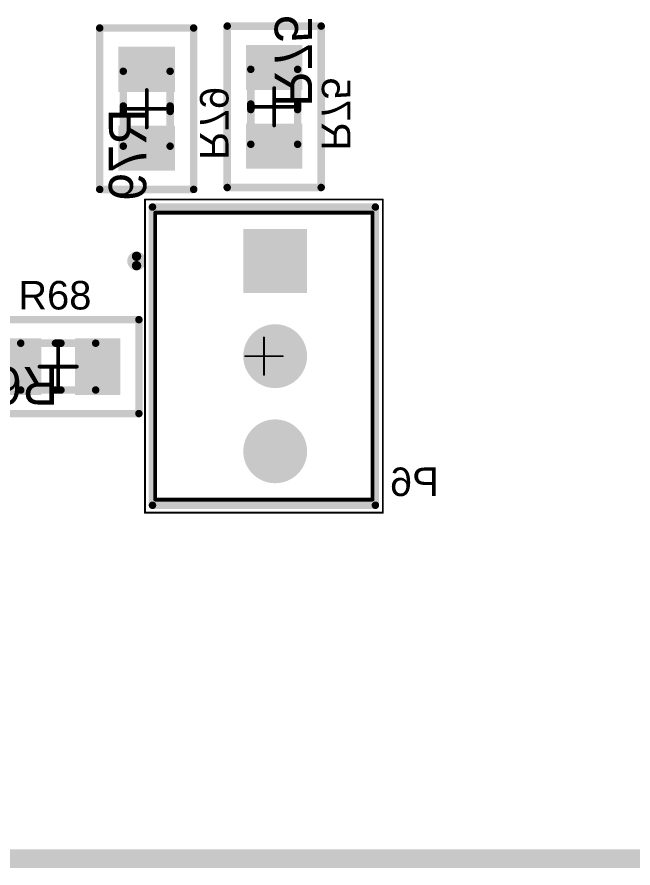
# Model space of a CAD drawing. Header units: millimetres. Extents: x 54 to 247, y 53 to 195.
# Drawn here: x 175.41 to 191.85, y 52.81 to 75.52 of the extents above; entities that cross this region are included whole.
import ezdxf

# ---------------------------------------------------------------- set-up
doc = ezdxf.new("R2010")
doc.units = ezdxf.units.MM
for name, color, linetype in [('BottomOverlay', 54, 'Continuous'), ('BottomPaste', 16, 'Continuous'), ('BottomSolder', 6, 'Continuous'), ('Mechanical1', 6, 'Continuous'), ('Mechanical10', 56, 'Continuous'), ('Mechanical12', 56, 'Continuous'), ('Mechanical13', 56, 'Continuous'), ('Mechanical15', 56, 'Continuous'), ('MultiLayer', 9, 'Continuous'), ('PadHoleLayer', 156, 'Continuous'), ('TopOverlay', 2, 'Continuous'), ('TopPaste', 8, 'Continuous'), ('TopSolder', 216, 'Continuous')]:
    doc.layers.add(name, color=color, linetype=linetype)
doc.styles.add('Arial', font='arial.ttf', dxfattribs={"height": 0.2})

# ---------------------------------------------------------------- blocks, each defined once
blk = doc.blocks.new('V______CRCW0805__3_IPC_A_B_53')
at = {"layer": 'BottomPaste'}
for points in [[(-1.654, 0.754), (-0.448, 0.754), (-0.448, -0.754), (-1.654, -0.754)], [(0.448, 0.754), (1.654, 0.754), (1.654, -0.754), (0.448, -0.754)]]:
    blk.add_hatch(color=16, dxfattribs=at).paths.add_polyline_path(points)
at = {"layer": 'BottomSolder'}
for points in [[(-1.654, 0.754), (-0.448, 0.754), (-0.448, -0.754), (-1.654, -0.754)], [(0.448, 0.754), (1.654, 0.754), (1.654, -0.754), (0.448, -0.754)]]:
    blk.add_hatch(color=6, dxfattribs=at).paths.add_polyline_path(points)
at = {"layer": 'BottomOverlay', "const_width": 0.2}
for points in [[(0.073, 0.625), (-0.073, 0.625)], [(0.073, -0.625), (-0.073, -0.625)]]:
    blk.add_lwpolyline(points, dxfattribs=at)
at = {"layer": 'BottomOverlay', "const_width": 0.1}
for points in [[(-0.123, 0.625, 1), (-0.023, 0.625, 1)], [(0.023, 0.625, 1), (0.123, 0.625, 1)], [(-0.123, -0.625, 1), (-0.023, -0.625, 1)], [(0.023, -0.625, 1), (0.123, -0.625, 1)]]:
    blk.add_lwpolyline(points, format="xyb", close=True, dxfattribs=at)
at = {"layer": 'Mechanical10', "const_width": 0.2}
for points in [[(-2.154, -1.254), (-2.154, 1.254)], [(2.154, 1.254), (-2.154, 1.254)], [(2.154, -1.254), (2.154, 1.254)], [(2.154, -1.254), (-2.154, -1.254)]]:
    blk.add_lwpolyline(points, dxfattribs=at)
at = {"layer": 'Mechanical10', "const_width": 0.1}
for points in [[(-2.204, 1.254, 1), (-2.104, 1.254, 1)], [(-2.204, 1.254, 1), (-2.104, 1.254, 1)], [(2.104, 1.254, 1), (2.204, 1.254, 1)], [(2.104, 1.254, 1), (2.204, 1.254, 1)], [(-2.204, -1.254, 1), (-2.104, -1.254, 1)], [(-2.204, -1.254, 1), (-2.104, -1.254, 1)], [(2.104, -1.254, 1), (2.204, -1.254, 1)], [(2.104, -1.254, 1), (2.204, -1.254, 1)]]:
    blk.add_lwpolyline(points, format="xyb", close=True, dxfattribs=at)
at = {"layer": 'Mechanical12', "const_width": 0.2}
for points in [[(-1, -0.625), (-1, 0.625)], [(1, 0.625), (-1, 0.625)], [(1, -0.625), (1, 0.625)], [(1, -0.625), (-1, -0.625)]]:
    blk.add_lwpolyline(points, dxfattribs=at)
at = {"layer": 'Mechanical12', "const_width": 0.1}
for points in [[(-1.05, 0.625, 1), (-0.95, 0.625, 1)], [(-1.05, 0.625, 1), (-0.95, 0.625, 1)], [(0.95, 0.625, 1), (1.05, 0.625, 1)], [(0.95, 0.625, 1), (1.05, 0.625, 1)], [(-1.05, -0.625, 1), (-0.95, -0.625, 1)], [(-1.05, -0.625, 1), (-0.95, -0.625, 1)], [(0.95, -0.625, 1), (1.05, -0.625, 1)], [(0.95, -0.625, 1), (1.05, -0.625, 1)]]:
    blk.add_lwpolyline(points, format="xyb", close=True, dxfattribs=at)
at = {"layer": 'Mechanical15'}
for points, const_width in [([(-2.154, -1.254), (-2.154, 1.254)], 0.2), ([(2.154, 1.254), (-2.154, 1.254)], 0.2), ([(2.154, -1.254), (2.154, 1.254)], 0.2), ([(0, -0.5), (0, 0.5)], 0.1), ([(0.5, 0), (-0.5, 0)], 0.1), ([(2.154, -1.254), (-2.154, -1.254)], 0.2)]:
    blk.add_lwpolyline(points, dxfattribs=dict(at, const_width=const_width))
for points, const_width in [([(-2.204, 1.254, 1), (-2.104, 1.254, 1)], 0.1), ([(-2.204, 1.254, 1), (-2.104, 1.254, 1)], 0.1), ([(2.104, 1.254, 1), (2.204, 1.254, 1)], 0.1), ([(2.104, 1.254, 1), (2.204, 1.254, 1)], 0.1), ([(-0.025, 0.5, 1), (0.025, 0.5, 1)], 0.05), ([(-0.525, 0, 1), (-0.475, 0, 1)], 0.05), ([(0.475, 0, 1), (0.525, 0, 1)], 0.05), ([(-0.025, -0.5, 1), (0.025, -0.5, 1)], 0.05), ([(-2.204, -1.254, 1), (-2.104, -1.254, 1)], 0.1), ([(-2.204, -1.254, 1), (-2.104, -1.254, 1)], 0.1), ([(2.104, -1.254, 1), (2.204, -1.254, 1)], 0.1), ([(2.104, -1.254, 1), (2.204, -1.254, 1)], 0.1)]:
    blk.add_lwpolyline(points, format="xyb", close=True, dxfattribs=dict(at, const_width=const_width))
at = {"layer": 'Mechanical10', "text_generation_flag": 2}
blk.add_text('R79', height=1, rotation=-180, dxfattribs=at).set_placement((0, -0.011))
blk = doc.blocks.new('V______CRCW0805__3_IPC_A_B_55')
at = {"layer": 'BottomPaste'}
for points in [[(-1.654, 0.754), (-0.448, 0.754), (-0.448, -0.754), (-1.654, -0.754)], [(0.448, 0.754), (1.654, 0.754), (1.654, -0.754), (0.448, -0.754)]]:
    blk.add_hatch(color=16, dxfattribs=at).paths.add_polyline_path(points)
at = {"layer": 'BottomSolder'}
for points in [[(-1.654, 0.754), (-0.448, 0.754), (-0.448, -0.754), (-1.654, -0.754)], [(0.448, 0.754), (1.654, 0.754), (1.654, -0.754), (0.448, -0.754)]]:
    blk.add_hatch(color=6, dxfattribs=at).paths.add_polyline_path(points)
at = {"layer": 'BottomOverlay', "const_width": 0.2}
for points in [[(-0.073, 0.625), (0.073, 0.625)], [(-0.073, -0.625), (0.073, -0.625)]]:
    blk.add_lwpolyline(points, dxfattribs=at)
at = {"layer": 'BottomOverlay', "const_width": 0.1}
for points in [[(-0.123, 0.625, 1), (-0.023, 0.625, 1)], [(0.023, 0.625, 1), (0.123, 0.625, 1)], [(-0.123, -0.625, 1), (-0.023, -0.625, 1)], [(0.023, -0.625, 1), (0.123, -0.625, 1)]]:
    blk.add_lwpolyline(points, format="xyb", close=True, dxfattribs=at)
at = {"layer": 'Mechanical10', "const_width": 0.2}
for points in [[(-2.154, 1.254), (2.154, 1.254)], [(-2.154, 1.254), (-2.154, -1.254)], [(2.154, 1.254), (2.154, -1.254)], [(-2.154, -1.254), (2.154, -1.254)]]:
    blk.add_lwpolyline(points, dxfattribs=at)
at = {"layer": 'Mechanical10', "const_width": 0.1}
for points in [[(-2.204, 1.254, 1), (-2.104, 1.254, 1)], [(-2.204, 1.254, 1), (-2.104, 1.254, 1)], [(2.104, 1.254, 1), (2.204, 1.254, 1)], [(2.104, 1.254, 1), (2.204, 1.254, 1)], [(-2.204, -1.254, 1), (-2.104, -1.254, 1)], [(-2.204, -1.254, 1), (-2.104, -1.254, 1)], [(2.104, -1.254, 1), (2.204, -1.254, 1)], [(2.104, -1.254, 1), (2.204, -1.254, 1)]]:
    blk.add_lwpolyline(points, format="xyb", close=True, dxfattribs=at)
at = {"layer": 'Mechanical12', "const_width": 0.2}
for points in [[(-1, 0.625), (1, 0.625)], [(-1, 0.625), (-1, -0.625)], [(1, 0.625), (1, -0.625)], [(-1, -0.625), (1, -0.625)]]:
    blk.add_lwpolyline(points, dxfattribs=at)
at = {"layer": 'Mechanical12', "const_width": 0.1}
for points in [[(-1.05, 0.625, 1), (-0.95, 0.625, 1)], [(-1.05, 0.625, 1), (-0.95, 0.625, 1)], [(0.95, 0.625, 1), (1.05, 0.625, 1)], [(0.95, 0.625, 1), (1.05, 0.625, 1)], [(-1.05, -0.625, 1), (-0.95, -0.625, 1)], [(-1.05, -0.625, 1), (-0.95, -0.625, 1)], [(0.95, -0.625, 1), (1.05, -0.625, 1)], [(0.95, -0.625, 1), (1.05, -0.625, 1)]]:
    blk.add_lwpolyline(points, format="xyb", close=True, dxfattribs=at)
at = {"layer": 'Mechanical15'}
for points, const_width in [([(-2.154, 1.254), (2.154, 1.254)], 0.2), ([(-2.154, 1.254), (-2.154, -1.254)], 0.2), ([(2.154, 1.254), (2.154, -1.254)], 0.2), ([(0, 0.5), (0, -0.5)], 0.1), ([(-0.5, 0), (0.5, 0)], 0.1), ([(-2.154, -1.254), (2.154, -1.254)], 0.2)]:
    blk.add_lwpolyline(points, dxfattribs=dict(at, const_width=const_width))
for points, const_width in [([(-2.204, 1.254, 1), (-2.104, 1.254, 1)], 0.1), ([(-2.204, 1.254, 1), (-2.104, 1.254, 1)], 0.1), ([(2.104, 1.254, 1), (2.204, 1.254, 1)], 0.1), ([(2.104, 1.254, 1), (2.204, 1.254, 1)], 0.1), ([(-0.025, 0.5, 1), (0.025, 0.5, 1)], 0.05), ([(-0.525, 0, 1), (-0.475, 0, 1)], 0.05), ([(0.475, 0, 1), (0.525, 0, 1)], 0.05), ([(-0.025, -0.5, 1), (0.025, -0.5, 1)], 0.05), ([(-2.204, -1.254, 1), (-2.104, -1.254, 1)], 0.1), ([(-2.204, -1.254, 1), (-2.104, -1.254, 1)], 0.1), ([(2.104, -1.254, 1), (2.204, -1.254, 1)], 0.1), ([(2.104, -1.254, 1), (2.204, -1.254, 1)], 0.1)]:
    blk.add_lwpolyline(points, format="xyb", close=True, dxfattribs=dict(at, const_width=const_width))
at = {"layer": 'Mechanical10', "text_generation_flag": 2}
blk.add_text('R75', height=1, rotation=180, dxfattribs=at).set_placement((0, -0.011))
blk = doc.blocks.new('V______CRCW0805__3_IPC_A_60')
at = {"layer": 'TopPaste'}
for points in [[(-1.654, 0.754), (-0.448, 0.754), (-0.448, -0.754), (-1.654, -0.754)], [(0.448, 0.754), (1.654, 0.754), (1.654, -0.754), (0.448, -0.754)]]:
    blk.add_hatch(color=8, dxfattribs=at).paths.add_polyline_path(points)
at = {"layer": 'TopSolder'}
for points in [[(-1.654, 0.754), (-0.448, 0.754), (-0.448, -0.754), (-1.654, -0.754)], [(0.448, 0.754), (1.654, 0.754), (1.654, -0.754), (0.448, -0.754)]]:
    blk.add_hatch(color=216, dxfattribs=at).paths.add_polyline_path(points)
at = {"layer": 'Mechanical10', "const_width": 0.2}
for points in [[(2.154, 1.254), (-2.154, 1.254)], [(-2.154, 1.254), (-2.154, -1.254)], [(2.154, 1.254), (2.154, -1.254)], [(2.154, -1.254), (-2.154, -1.254)]]:
    blk.add_lwpolyline(points, dxfattribs=at)
at = {"layer": 'Mechanical10', "const_width": 0.1}
for points in [[(-2.204, 1.254, 1), (-2.104, 1.254, 1)], [(-2.204, 1.254, 1), (-2.104, 1.254, 1)], [(2.104, 1.254, 1), (2.204, 1.254, 1)], [(2.104, 1.254, 1), (2.204, 1.254, 1)], [(-2.204, -1.254, 1), (-2.104, -1.254, 1)], [(-2.204, -1.254, 1), (-2.104, -1.254, 1)], [(2.104, -1.254, 1), (2.204, -1.254, 1)], [(2.104, -1.254, 1), (2.204, -1.254, 1)]]:
    blk.add_lwpolyline(points, format="xyb", close=True, dxfattribs=at)
at = {"layer": 'Mechanical12', "const_width": 0.2}
for points in [[(1, 0.625), (-1, 0.625)], [(-1, 0.625), (-1, -0.625)], [(1, 0.625), (1, -0.625)], [(1, -0.625), (-1, -0.625)]]:
    blk.add_lwpolyline(points, dxfattribs=at)
at = {"layer": 'Mechanical12', "const_width": 0.1}
for points in [[(-1.05, 0.625, 1), (-0.95, 0.625, 1)], [(-1.05, 0.625, 1), (-0.95, 0.625, 1)], [(0.95, 0.625, 1), (1.05, 0.625, 1)], [(0.95, 0.625, 1), (1.05, 0.625, 1)], [(-1.05, -0.625, 1), (-0.95, -0.625, 1)], [(-1.05, -0.625, 1), (-0.95, -0.625, 1)], [(0.95, -0.625, 1), (1.05, -0.625, 1)], [(0.95, -0.625, 1), (1.05, -0.625, 1)]]:
    blk.add_lwpolyline(points, format="xyb", close=True, dxfattribs=at)
at = {"layer": 'Mechanical15'}
for points, const_width in [([(2.154, 1.254), (-2.154, 1.254)], 0.2), ([(-2.154, 1.254), (-2.154, -1.254)], 0.2), ([(2.154, 1.254), (2.154, -1.254)], 0.2), ([(0, 0.5), (0, -0.5)], 0.1), ([(0.5, 0), (-0.5, 0)], 0.1), ([(2.154, -1.254), (-2.154, -1.254)], 0.2)]:
    blk.add_lwpolyline(points, dxfattribs=dict(at, const_width=const_width))
for points, const_width in [([(-2.204, 1.254, 1), (-2.104, 1.254, 1)], 0.1), ([(-2.204, 1.254, 1), (-2.104, 1.254, 1)], 0.1), ([(2.104, 1.254, 1), (2.204, 1.254, 1)], 0.1), ([(2.104, 1.254, 1), (2.204, 1.254, 1)], 0.1), ([(-0.025, 0.5, 1), (0.025, 0.5, 1)], 0.05), ([(-0.525, 0, 1), (-0.475, 0, 1)], 0.05), ([(0.475, 0, 1), (0.525, 0, 1)], 0.05), ([(-0.025, -0.5, 1), (0.025, -0.5, 1)], 0.05), ([(-2.204, -1.254, 1), (-2.104, -1.254, 1)], 0.1), ([(-2.204, -1.254, 1), (-2.104, -1.254, 1)], 0.1), ([(2.104, -1.254, 1), (2.204, -1.254, 1)], 0.1), ([(2.104, -1.254, 1), (2.204, -1.254, 1)], 0.1)]:
    blk.add_lwpolyline(points, format="xyb", close=True, dxfattribs=dict(at, const_width=const_width))
at = {"layer": 'TopOverlay', "const_width": 0.2}
for points in [[(0.073, 0.625), (-0.073, 0.625)], [(0.073, -0.625), (-0.073, -0.625)]]:
    blk.add_lwpolyline(points, dxfattribs=at)
at = {"layer": 'TopOverlay', "const_width": 0.1}
for points in [[(-0.123, 0.625, 1), (-0.023, 0.625, 1)], [(0.023, 0.625, 1), (0.123, 0.625, 1)], [(-0.123, -0.625, 1), (-0.023, -0.625, 1)], [(0.023, -0.625, 1), (0.123, -0.625, 1)]]:
    blk.add_lwpolyline(points, format="xyb", close=True, dxfattribs=at)
at = {"layer": 'Mechanical10'}
blk.add_text('R68', height=1, dxfattribs=at).set_placement((0, 0.011))
blk = doc.blocks.new('61900311121_B_67')
at = {"layer": 'BottomSolder'}
h = blk.add_hatch(color=6, dxfattribs=at)
edge = h.paths.add_edge_path()
edge.add_arc((-2.54, -0.3), 0.852, 0, 360)
h = blk.add_hatch(color=6, dxfattribs=at)
edge = h.paths.add_edge_path()
edge.add_arc((0, -0.3), 0.852, 0, 360)
blk.add_hatch(color=6, dxfattribs=at).paths.add_polyline_path([(1.688, 0.552), (3.392, 0.552), (3.392, -1.152), (1.688, -1.152)])
at = {"layer": 'MultiLayer'}
h = blk.add_hatch(color=9, dxfattribs=at)
edge = h.paths.add_edge_path()
edge.add_arc((-2.54, -0.3), 0.75, 0, 360)
h = blk.add_hatch(color=9, dxfattribs=at)
edge = h.paths.add_edge_path()
edge.add_arc((0, -0.3), 0.75, 0, 360)
blk.add_hatch(color=9, dxfattribs=at).paths.add_polyline_path([(1.79, 0.45), (3.29, 0.45), (3.29, -1.05), (1.79, -1.05)])
at = {"layer": 'PadHoleLayer'}
h = blk.add_hatch(color=156, dxfattribs=at)
edge = h.paths.add_edge_path()
edge.add_arc((-2.54, -0.3), 0.5, 0, 360)
h = blk.add_hatch(color=156, dxfattribs=at)
edge = h.paths.add_edge_path()
edge.add_arc((0, -0.3), 0.5, 0, 360)
h = blk.add_hatch(color=156, dxfattribs=at)
edge = h.paths.add_edge_path()
edge.add_arc((2.54, -0.3), 0.5, 0, 360)
at = {"layer": 'TopSolder'}
h = blk.add_hatch(color=216, dxfattribs=at)
edge = h.paths.add_edge_path()
edge.add_arc((-2.54, -0.3), 0.852, 0, 360)
h = blk.add_hatch(color=216, dxfattribs=at)
edge = h.paths.add_edge_path()
edge.add_arc((0, -0.3), 0.852, 0, 360)
blk.add_hatch(color=216, dxfattribs=at).paths.add_polyline_path([(1.688, 0.552), (3.392, 0.552), (3.392, -1.152), (1.688, -1.152)])
at = {"layer": 'BottomOverlay'}
for points, const_width in [([(2.665, 3.4, 1), (2.415, 3.4, 1)], 0.25), ([(2.353, 3.4, 1), (2.478, 3.4, 1)], 0.125), ([(2.602, 3.4, 1), (2.727, 3.4, 1)], 0.125), ([(-4.03, 2.975, 1), (-3.93, 2.975, 1)], 0.1), ([(-4.03, 2.975, 1), (-3.93, 2.975, 1)], 0.1), ([(3.93, 2.975, 1), (4.03, 2.975, 1)], 0.1), ([(3.93, 2.975, 1), (4.03, 2.975, 1)], 0.1), ([(-4.03, -2.975, 1), (-3.93, -2.975, 1)], 0.1), ([(-4.03, -2.975, 1), (-3.93, -2.975, 1)], 0.1), ([(3.93, -2.975, 1), (4.03, -2.975, 1)], 0.1), ([(3.93, -2.975, 1), (4.03, -2.975, 1)], 0.1)]:
    blk.add_lwpolyline(points, format="xyb", close=True, dxfattribs=dict(at, const_width=const_width))
at = {"layer": 'BottomOverlay', "const_width": 0.2}
for points in [[(-3.98, 2.975), (-3.98, -2.975)], [(-3.98, 2.975), (3.98, 2.975)], [(3.98, 2.975), (3.98, -2.975)], [(-3.98, -2.975), (3.98, -2.975)]]:
    blk.add_lwpolyline(points, dxfattribs=at)
at = {"layer": 'Mechanical13', "const_width": 0.1}
for points in [[(-3.83, 2.9), (3.83, 2.9)], [(-3.83, 2.9), (-3.83, -2.9)], [(3.83, 2.9), (3.83, -2.9)], [(-3.83, -2.9), (3.83, -2.9)]]:
    blk.add_lwpolyline(points, dxfattribs=at)
at = {"layer": 'Mechanical13', "const_width": 0.05}
for points in [[(-3.855, 2.9, 1), (-3.805, 2.9, 1)], [(-3.855, 2.9, 1), (-3.805, 2.9, 1)], [(3.805, 2.9, 1), (3.855, 2.9, 1)], [(3.805, 2.9, 1), (3.855, 2.9, 1)], [(-3.855, -2.9, 1), (-3.805, -2.9, 1)], [(-3.855, -2.9, 1), (-3.805, -2.9, 1)], [(3.805, -2.9, 1), (3.855, -2.9, 1)], [(3.805, -2.9, 1), (3.855, -2.9, 1)]]:
    blk.add_lwpolyline(points, format="xyb", close=True, dxfattribs=at)
at = {"layer": 'Mechanical15', "const_width": 0.05}
for points in [[(-4.18, 3.175), (4.18, 3.175)], [(-4.18, 3.175), (-4.18, -3.175)], [(4.18, 3.175), (4.18, -3.175)], [(0, 0.5), (0, -0.5)], [(-0.5, 0), (0.5, 0)], [(-4.18, -3.175), (4.18, -3.175)]]:
    blk.add_lwpolyline(points, dxfattribs=at)
at = {"layer": 'Mechanical15', "const_width": 0.025}
for points in [[(-4.192, 3.175, 1), (-4.167, 3.175, 1)], [(-4.192, 3.175, 1), (-4.167, 3.175, 1)], [(4.167, 3.175, 1), (4.192, 3.175, 1)], [(4.167, 3.175, 1), (4.192, 3.175, 1)], [(-0.012, 0.5, 1), (0.012, 0.5, 1)], [(-0.513, 0, 1), (-0.488, 0, 1)], [(0.487, 0, 1), (0.512, 0, 1)], [(-0.012, -0.5, 1), (0.012, -0.5, 1)], [(-4.192, -3.175, 1), (-4.167, -3.175, 1)], [(-4.192, -3.175, 1), (-4.167, -3.175, 1)], [(4.167, -3.175, 1), (4.192, -3.175, 1)], [(4.167, -3.175, 1), (4.192, -3.175, 1)]]:
    blk.add_lwpolyline(points, format="xyb", close=True, dxfattribs=at)

msp = doc.modelspace()

# ---------------------------------------------------------------- linework, layer by layer
at = {"layer": 'Mechanical1', "const_width": 0.5}
msp.add_lwpolyline([(61.341, 53.061), (246.341, 53.061)], dxfattribs=at)

# ---------------------------------------------------------------- block references
for name, p, rotation in [('V______CRCW0805__3_IPC_A_B_55', (182.27, 73.127), 90), ('V______CRCW0805__3_IPC_A_B_53', (178.867, 73.076), 270), ('61900311121_B_67', (181.996, 66.472), 90), ('V______CRCW0805__3_IPC_A_60', (176.505, 66.192), 180)]:
    msp.add_blockref(name, p, dxfattribs=dict(rotation=rotation))

# ---------------------------------------------------------------- texts
at = {"layer": 'BottomOverlay', "style": 'Arial', "text_generation_flag": 2}
for s, p in [('R75', (183.541, 71.959)), ('R79', (180.289, 71.705))]:
    msp.add_text(s, height=0.762, rotation=270, dxfattribs=at).set_placement(p)
msp.add_text('P6', height=0.762, dxfattribs=at).set_placement((186.664, 62.738))
at = {"layer": 'TopOverlay', "style": 'Arial'}
msp.add_text('R68', height=0.762, dxfattribs=at).set_placement((175.438, 67.717))

doc.saveas('drawing.dxf')
